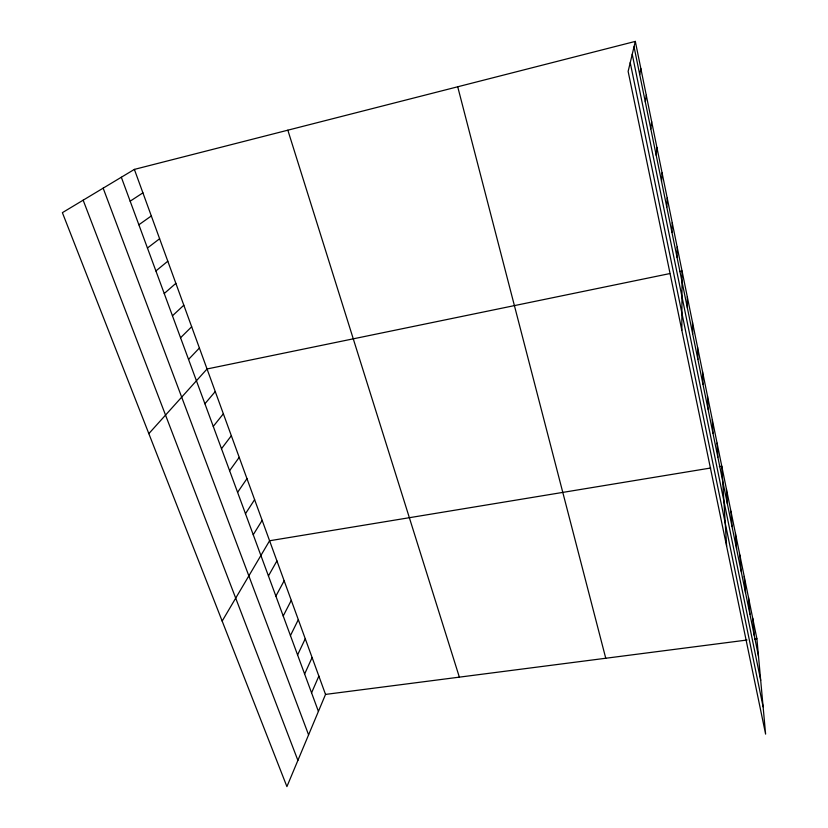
<?xml version="1.0" encoding="UTF-8"?>
<svg xmlns="http://www.w3.org/2000/svg" width="828" height="828" viewBox="0 0 828 828"><rect width="100%" height="100%" fill="white"/><g stroke="black" fill="none" stroke-linecap="round" stroke-linejoin="round"><path stroke-width="1.24" d="M681.827 330.217L682.065 271.056L679.602 271.563M677.025 257.239L677.19 247.075M671.943 232.357L672.232 222.732M666.778 207.093L667.202 198.016M661.541 181.435L662.09 172.917M656.221 155.364L656.904 147.436M650.808 128.868L651.636 121.55M645.312 101.947L646.285 95.251M639.723 74.582L640.851 68.538M635.324 41.4L628.131 71.394L765.61 734.115L756.895 638.75L635.324 41.4L134.374 169.398L62.39 212.661L286.912 786.6L325.528 694.413L134.374 169.398M311.566 692.839L318.863 676.093M304.621 674.023L312.104 657.535M297.583 654.948L305.263 638.73M290.442 635.604L298.318 619.665M283.207 616.001L291.28 600.341M275.879 596.119L284.149 580.759M268.438 575.946L276.925 560.898M222.163 621.083L269.586 540.756L710.714 468.006M253.233 534.753L262.155 520.346M245.471 513.712L254.62 499.636M237.595 492.36L246.972 478.636M229.604 470.697L239.209 457.335M221.49 448.714L231.343 435.725M213.262 426.399L223.363 413.793M204.909 403.764L215.259 391.551M148.833 433.644L207.041 368.977L669.728 273.592M188.546 359.414L199.413 348.008M180.556 337.762L191.672 326.749M172.452 315.799L183.826 305.201M164.234 293.526L175.867 283.352M155.902 270.942L167.805 261.203M147.446 248.017L159.628 238.733M138.866 224.771L151.327 215.953M130.162 201.183L142.913 192.841M719.315 466.588L721.778 466.185L726.622 546.138M325.528 694.413L747.042 640.023M754.432 639.071L756.895 638.75M83.152 200.179L297.894 760.394M103.158 188.163L308.585 734.86M121.333 177.244L318.418 711.407M287.844 130.193L459.354 677.138M457.718 86.785L605.754 658.25M632.24 54.296L760.704 680.357M630.232 62.649L763.116 706.801M634.041 46.772L758.489 656.18M752.735 618.278L754.246 635.386M748.502 597.505L749.93 614.283M744.217 576.423L745.562 592.869M739.859 555.039L741.122 571.113M735.44 533.325L736.61 549.036M730.958 511.28L732.035 526.608M726.404 488.903L727.377 503.838M717.079 443.115L717.855 457.211M712.318 419.682L712.98 433.344M707.474 395.877L708.033 409.094M702.548 371.71L703.003 384.44M697.549 347.149L697.88 359.393M692.477 322.185L692.684 333.932M687.312 296.828L687.395 308.047"/></g></svg>
